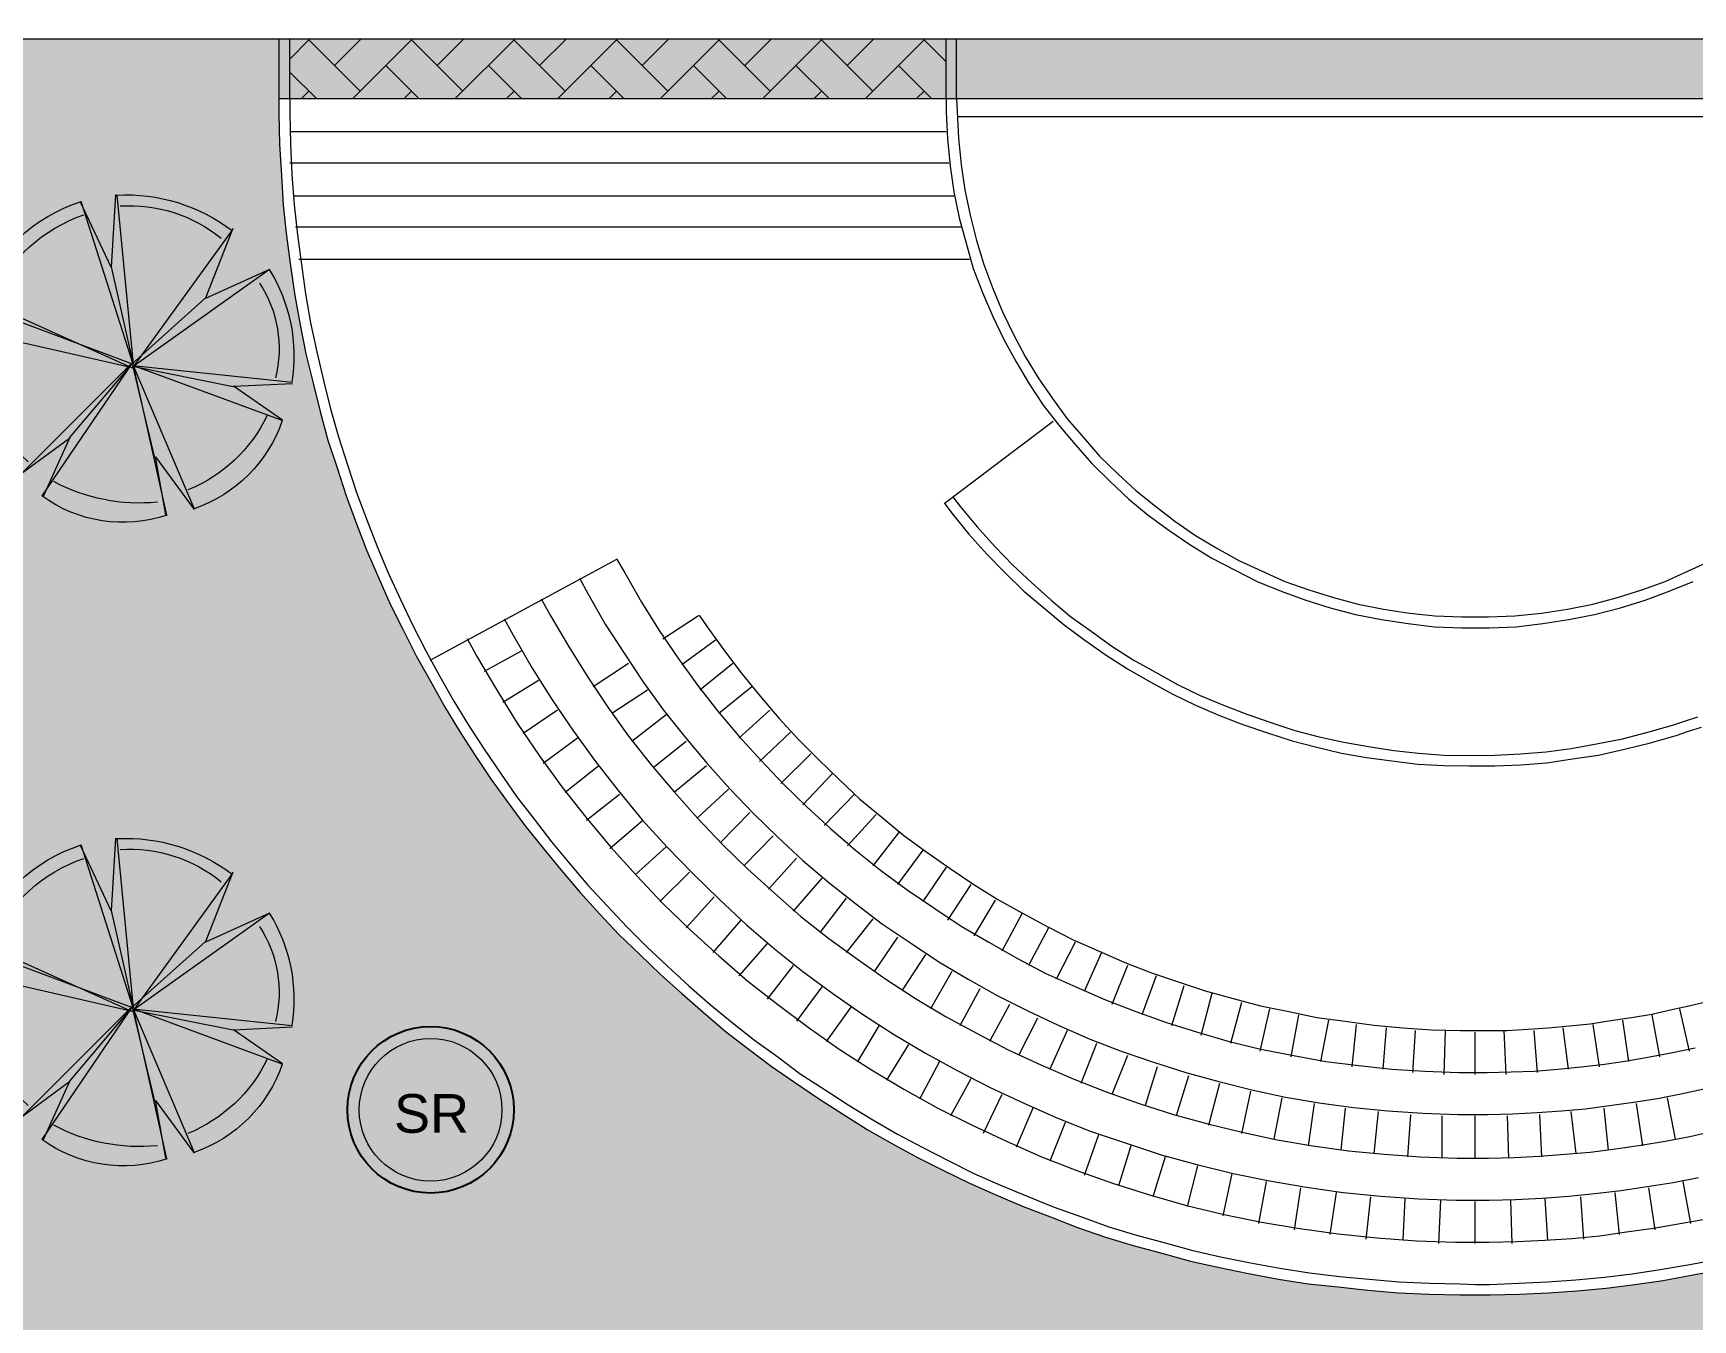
# Model space of a CAD drawing. Header units: inches. Extents: x 139 to 559, y -1 to 295.
# Drawn here: x 266.45 to 280.41, y 134.56 to 145.38 of the extents above; entities that cross this region are included whole.
import ezdxf
from ezdxf.enums import TextEntityAlignment as Align

# ---------------------------------------------------------------- set-up
doc = ezdxf.new("R2010")
doc.units = ezdxf.units.IN
doc.header["$MEASUREMENT"] = 0
for name, color, linetype, lineweight in [('A-FINISH', 1, 'Continuous', 5), ('ARSIR', 31, 'Continuous', 5), ('ARSIR BETON', 8, 'Continuous', 5), ('ATAP', 3, 'Continuous', 20), ('POHON', 98, 'Continuous', 5), ('RUMPUT', 93, 'Continuous', 0), ('SANITAIR', 15, 'Continuous', 9)]:
    doc.layers.add(name, color=color, linetype=linetype, lineweight=lineweight)
doc.layers.add('POLYLINE TPAK', color=4, linetype='Continuous', lineweight=20, plot=False)
doc.styles.get("Standard").update_dxf_attribs({"font": 'arial.ttf'})
pattern_1 = [(45, (37.0798, 226.14725), (4e-17, 0.4310523), [0.9144, -0.3048]), (135, (37.29532, 226.36278), (4e-17, 0.4310523), [0.9144, -0.3048])]
pattern_2 = [(86.66969, (37.0798, 226.14725), (-0.5066041, 0.569206), [0.142875, -0.934755]), (41.6697, (37.0798, 226.14725), (-0.5066045, 0.5692064), [0.142875, -0.619125]), (131.6697, (37.0798, 226.14725), (-0.5692064, -0.5066045), [0.142875, -0.619125])]

# ---------------------------------------------------------------- blocks, each defined once
blk = doc.blocks.new('NOT. SR')
for radius in [0.7, 0.6]:
    blk.add_circle((0, 0), radius)
blk.add_text('SR', height=0.3251).set_placement((0.008, -0.193), align=Align.CENTER)
blk = doc.blocks.new('D00088C')
for p, q in [((-0.0013, -0.0094), (-0.1437, 0.4512)), ((-0.1152, 0.2615), (-0.1398, 0.4513)), ((-0.2342, 0.4212), (-0.1152, 0.2615)), ((-0.2303, 0.4213), (-0.0013, -0.0094)), ((0.2305, 0.3971), (0.0063, 0.0027)), ((0.2266, 0.397), (0.1472, 0.2403)), ((0.0063, 0.0027), (0.303, 0.3553)), ((0.1472, 0.2403), (0.3033, 0.3575)), ((-0.1152, 0.2612), (-0.0014, -0.0054)), ((0.0023, 0.0066), (-0.4996, 0.0423)), ((-0.496, -0.0575), (0.0023, 0.0066)), ((-0.3618, -0.0303), (-0.4945, 0.0417)), ((0.3075, -0.0277), (0.0024, 0.0026)), ((0.4778, 0.0264), (0.0025, -0.0014)), ((0.4784, 0.0248), (0.3087, -0.0294)), ((-0.4961, -0.0535), (-0.3618, -0.0303)), ((-0.3629, -0.0277), (0.0026, -0.0053)), ((0.0026, -0.0053), (-0.2884, -0.4252)), ((-0.192, -0.4744), (0.0026, -0.0053)), ((-0.1451, -0.264), (0.0026, -0.0053)), ((0.1495, -0.2553), (-0.0014, -0.0054)), ((0.3099, -0.3943), (0.0064, -0.0013)), ((0.0064, -0.0013), (0.169, -0.4733)), ((0.3087, -0.0294), (0.4741, -0.089)), ((-0.1457, -0.2629), (-0.2885, -0.4212)), ((-0.1959, -0.4745), (-0.1457, -0.2629))]:
    blk.add_line(p, q)
at = {"flags": 128}
blk.add_lwpolyline([(0.1453, 0.2437), (0.0025, -0.0014), (0.4729, -0.0927, -0.179693), (0.3099, -0.3943), (0.1517, -0.2555), (0.1692, -0.4812)], format="xyb", dxfattribs=at)
for centre, radius, start, end in [((-0.0088, 0.063), 0.411, 54.3842, 109.1674), ((0.0045, -0.0301), 0.5088, 117.4863, 171.4484), ((-0.018, -0.1342), 0.5445, 67.363, 101.0798), ((-0.022, -0.0267), 0.4368, 115.9305, 169.2592), ((0.0516, 0.0107), 0.4265, 2.1127, 53.8887), ((-0.0182, -0.0451), 0.4539, 8.9188, 50.8384), ((-0.0137, -0.0277), 0.4832, 183.5353, 235.3544), ((0.0103, -0.0052), 0.475, 188.1449, 233.911), ((0.0637, -0.0721), 0.358, 309.7909, 357.1215), ((-0.0193, -0.0383), 0.4358, 249.3685, 292.0705), ((-0.013, 0.0189), 0.5247, 250.058, 290.2953)]:
    blk.add_arc(centre, radius, start, end)

msp = doc.modelspace()

# ---------------------------------------------------------------- hatches: boundary and pattern name
at = {"layer": 'ARSIR'}
h = msp.add_hatch(dxfattribs=at)
h.set_pattern_fill('AR-HBONE', color=256, scale=0.003, style=0)
h.set_pattern_definition(pattern_1)
edge = h.paths.add_edge_path()
edge.add_arc((191.2828, 190.0679), 15.2, 90, 180)
edge.add_line((176.0828, 190.0679), (176.0828, 133.2715))
edge.add_arc((191.2828, 133.2715), 15.2, 180, 214.23029)
edge.add_line((178.7157, 124.7212), (179.7078, 125.3962))
edge.add_arc((191.2827, 133.2715), 14, 180, 214.23027, ccw=False)
edge.add_line((177.2828, 133.2715), (177.2828, 190.0679))
edge.add_arc((191.2828, 190.0679), 14, 90, 180, ccw=False)
edge.add_line((191.2828, 204.0679), (270.5466, 204.0679))
edge.add_arc((270.5466, 204.9086), 0.8408, 270, 359.99697)
edge.add_line((271.3873, 204.9086), (191.2828, 205.2679))
h = msp.add_hatch(dxfattribs=at)
h.set_pattern_fill('AR-HBONE', color=256, scale=0.003, style=0)
h.set_pattern_definition(pattern_1)
h.paths.add_polyline_path([(274.1283, 145.3315), (268.6096, 145.3315), (268.6096, 144.8315), (274.1283, 144.8315)])
at = {"layer": 'ARSIR BETON'}
h = msp.add_hatch(dxfattribs=at)
h.set_pattern_fill('AR-HBONE', color=256, scale=0.004, style=0)
h.set_pattern_definition([(45, (37.0798, 226.14725), (6e-17, 0.5747364), [1.2192, -0.4064]), (135, (37.36716, 226.4346), (6e-17, 0.5747364), [1.2192, -0.4064])])
edge = h.paths.add_edge_path()
edge.add_arc((191.2828, 190.0679), 14, 90, 180)
edge.add_line((177.2828, 190.0679), (177.2828, 133.2715))
edge.add_arc((191.2827, 133.2715), 14, 179.99992, 263.11919)
edge.add_line((189.6055, 119.3724), (189.6055, 112.3227))
edge.add_line((189.6055, 112.3227), (189.7055, 112.3227))
edge.add_line((189.7055, 112.3227), (189.7055, 112.2227))
edge.add_line((189.7055, 112.2227), (201.7055, 112.2227))
edge.add_line((201.7055, 112.2227), (201.7055, 119.2715))
edge.add_line((201.7055, 119.2715), (380.22, 119.2715))
edge.add_arc((380.22, 133.2715), 14, 270, 360)
edge.add_line((394.22, 133.2715), (394.22, 186.8365))
edge.add_arc((380.07, 186.8365), 14.15, 0.00002, 89.99998)
edge.add_line((380.07, 200.9865), (288.3873, 200.9865))
edge.add_arc((288.3873, 203.9865), 3, 180, 270, ccw=False)
edge.add_line((285.3873, 203.9865), (285.3986, 204.9823))
edge.add_line((285.3986, 204.9823), (271.3873, 205.1475))
edge.add_line((271.3873, 205.1475), (271.3873, 204.9086))
edge.add_arc((270.5466, 204.9086), 0.8408, 270, 359.99999, ccw=False)
edge.add_line((270.5466, 204.0679), (191.2828, 204.0679))
edge = h.paths.add_edge_path()
edge.add_line((191.2672, 197.9562), (265.7566, 197.9585))
edge.add_arc((265.7568, 189.203), 8.7555, 41.343, 90.00169, ccw=False)
edge.add_line((272.3302, 194.9865), (332.5823, 194.9865))
edge.add_line((332.5823, 194.9865), (332.5823, 191.8715))
edge.add_line((332.5823, 191.8715), (340.1822, 191.8715))
edge.add_line((340.1822, 191.8715), (340.1822, 194.9865))
edge.add_line((340.1822, 194.9865), (380.07, 194.9865))
edge.add_arc((380.07, 186.8365), 8.15, 0, 90, ccw=False)
edge.add_line((388.22, 186.8365), (388.22, 163.1715))
edge.add_line((388.22, 163.1715), (388.22, 157.7117))
edge.add_line((388.22, 157.7117), (388.22, 133.2715))
edge.add_arc((380.22, 133.2715), 8, -90, 0, ccw=False)
edge.add_line((380.22, 125.2715), (191.2828, 125.2715))
edge.add_arc((191.185, 133.1732), 7.9023, 180.12317, 270.70845, ccw=False)
edge.add_line((183.2828, 133.1562), (183.2675, 189.9541))
edge.add_arc((191.2675, 189.9563), 8, 90.00169, 180.01541, ccw=False)
at = {"layer": 'RUMPUT'}
h = msp.add_hatch(dxfattribs=at)
h.set_pattern_fill('GRASS', color=256, scale=0.03, angle=356.66969, style=0)
h.set_pattern_definition(pattern_2)
edge = h.paths.add_edge_path()
edge.add_line((173.8596, 124.7087), (178.5195, 124.7087))
edge.add_line((178.5195, 124.7087), (178.577, 124.7478))
edge.add_arc((191.2745, 133.269), 15.2918, 179.99042, 213.86512, ccw=False)
edge.add_line((175.9828, 133.2715), (175.9828, 190.0679))
edge.add_arc((191.2827, 190.0679), 15.2999, 89.99903, 180.00016, ccw=False)
edge.add_line((191.283, 205.3679), (269.9053, 205.0253))
edge.add_line((269.9053, 205.0253), (167.2319, 206.0181))
edge.add_line((167.2319, 206.0181), (167.521, 198.8985))
edge.add_line((167.521, 198.8985), (170.7477, 161.1323))
edge.add_line((170.7477, 161.1323), (173.8596, 124.7087))
h = msp.add_hatch(dxfattribs=at)
h.set_pattern_fill('GRASS', color=256, scale=0.03, angle=356.66969, style=0)
h.set_pattern_definition(pattern_2)
h.paths.add_polyline_path([(284.185, 144.4992), (284.1822, 144.4607), (288.6128, 144.1071), (288.6032, 144.0035), (288.5816, 143.7583), (288.5544, 143.513), (288.5161, 143.2733), (288.4781, 143.0337), (288.4345, 142.794), (288.3799, 142.5596), (288.3255, 142.3255), (288.1946, 141.8677), (288.1238, 141.6389), (288.0423, 141.4156), (287.9604, 141.1978), (287.8734, 140.9742), (287.7807, 140.7617), (287.6825, 140.5495), (287.579, 140.337), (287.4755, 140.1298), (287.3613, 139.9229), (287.2467, 139.7212), (287.1268, 139.5198), (287.0018, 139.3237), (286.8708, 139.1328), (286.7346, 138.9422), (286.5984, 138.7569), (286.4569, 138.5772), (286.3096, 138.3974), (286.1626, 138.2177), (286.0048, 138.0487), (285.8466, 137.8798), (285.6888, 137.7111), (285.5199, 137.553), (285.3509, 137.3952), (285.182, 137.2426), (285.0022, 137.09), (284.8225, 136.9483), (284.6427, 136.8068), (284.4574, 136.665), (284.2668, 136.5344), (284.076, 136.4034), (283.8798, 136.2783), (283.6785, 136.1585), (283.4768, 136.0439), (283.2754, 135.9349), (283.0682, 135.8262), (282.8557, 135.728), (282.6432, 135.6301), (282.431, 135.5374), (282.2129, 135.4503), (281.9949, 135.3685), (281.7716, 135.2922), (281.5483, 135.2159), (281.3194, 135.1504), (281.0905, 135.0905), (280.862, 135.0306), (280.6276, 134.9818), (280.3934, 134.9379), (280.159, 134.8944), (279.9194, 134.8619), (279.6797, 134.8292), (279.4344, 134.8073), (279.1948, 134.7909), (278.9495, 134.7801), (278.7046, 134.7745), (278.5792, 134.7745), (278.4483, 134.7745), (278.187, 134.7801), (277.9309, 134.7909), (277.6749, 134.8128), (277.4241, 134.84), (277.1736, 134.8672), (276.9231, 134.9055), (276.6723, 134.9543), (276.4271, 135.0034), (276.1822, 135.0581), (275.9425, 135.1232), (275.7025, 135.1887), (275.4684, 135.2594), (275.2343, 135.3413), (275.0054, 135.4284), (274.7766, 135.5155), (274.5477, 135.6137), (274.3244, 135.7116), (274.1064, 135.8206), (273.8886, 135.9296), (273.6761, 136.0439), (273.4636, 136.1638), (273.2567, 136.2947), (273.055, 136.4254), (272.8533, 136.5616), (272.6572, 136.6978), (272.4611, 136.8448), (272.2705, 136.9918), (272.0852, 137.1499), (271.9054, 137.3078), (271.7257, 137.4659), (271.5515, 137.6348), (271.377, 137.8038), (271.2136, 137.978), (271.0502, 138.1577), (270.8921, 138.3431), (270.7395, 138.5281), (270.5872, 138.7189), (270.4455, 138.9095), (270.3037, 139.1056), (270.1675, 139.3073), (270.0368, 139.5142), (269.9115, 139.7212), (269.6718, 140.1462), (269.5628, 140.3642), (269.454, 140.582), (269.3558, 140.8056), (269.2579, 141.0289), (269.1705, 141.2577), (269.0834, 141.4919), (269.0071, 141.7263), (268.9308, 141.9604), (268.8657, 142.2001), (268.8057, 142.4397), (268.7458, 142.685), (268.6967, 142.9302), (268.6532, 143.1751), (268.6149, 143.4259), (268.5821, 143.6764), (268.555, 143.9324), (268.5386, 144.1885), (268.5222, 144.4445), (268.517, 144.7061), (268.517, 144.8315), (284.1961, 144.8315), (284.1905, 144.7225)])
edge = h.paths.add_edge_path()
edge.add_line((290.6873, 145.3315), (266.1873, 145.3315))
edge.add_line((266.1873, 145.3315), (266.1873, 134.2215))
edge.add_arc((263.4373, 134.2215), 2.75, 270, 360, ccw=False)
edge.add_line((263.4373, 131.4715), (230.5822, 131.4715))
edge.add_line((230.5822, 131.4715), (230.5822, 125.7715))
edge.add_arc((230.9822, 125.7715), 0.4, 180, 270)
edge.add_line((230.9822, 125.3715), (231.9822, 125.3715))
edge.add_arc((231.9822, 125.7715), 0.4, 270, 360)
edge.add_line((232.3822, 125.7715), (232.3822, 130.3715))
edge.add_line((232.3822, 130.3715), (262.5822, 130.3715))
edge.add_line((262.5822, 130.3715), (262.5822, 126.5716))
edge.add_line((262.5822, 126.5716), (296.4823, 126.5716))
edge.add_line((296.4823, 126.5716), (296.4823, 130.3681))
edge.add_line((296.4823, 130.3681), (332.4823, 130.3681))
edge.add_line((332.4823, 130.3681), (332.4823, 131.4715))
edge.add_line((332.4823, 131.4715), (293.4373, 131.4715))
edge.add_arc((293.4373, 134.2215), 2.75, 180, 270, ccw=False)
edge.add_line((290.6873, 134.2215), (290.6873, 145.3315))

# ---------------------------------------------------------------- linework, layer by layer
msp.add_circle((269.7935, 136.3294), 0.7)
at = {"layer": 'A-FINISH'}
for p, q in [((268.5216, 144.8315), (284.1961, 144.8315)), ((274.2229, 144.6815), (282.9355, 144.6815))]:
    msp.add_line(p, q, dxfattribs=at)
for points in [[(268.517, 144.8315), (268.517, 144.7061), (268.5222, 144.4445), (268.5386, 144.1885), (268.555, 143.9324), (268.5821, 143.6764), (268.6149, 143.4259), (268.6532, 143.1751), (268.6967, 142.9302), (268.7458, 142.685), (268.8057, 142.4397), (268.8657, 142.2001), (268.9308, 141.9604), (269.0071, 141.7263), (269.0834, 141.4919), (269.1705, 141.2577), (269.2579, 141.0289), (269.3558, 140.8056), (269.454, 140.582), (269.5628, 140.3642), (269.6718, 140.1462), (269.7916, 139.9337), (269.9115, 139.7212), (270.0368, 139.5142), (270.1675, 139.3073), (270.3037, 139.1056), (270.4455, 138.9095), (270.5872, 138.7189), (270.7395, 138.5281), (270.8921, 138.3431), (271.0502, 138.1577), (271.2136, 137.978), (271.377, 137.8038), (271.5515, 137.6348), (271.7257, 137.4659), (271.9054, 137.3078), (272.0852, 137.1499), (272.2705, 136.9918), (272.4611, 136.8448), (272.6572, 136.6978), (272.8533, 136.5616), (273.055, 136.4254), (273.2567, 136.2947), (273.4636, 136.1638), (273.6761, 136.0439), (273.8886, 135.9296), (274.1064, 135.8206), (274.3244, 135.7116), (274.5477, 135.6137), (274.7766, 135.5155), (275.0054, 135.4284), (275.2343, 135.3413), (275.4684, 135.2594), (275.7025, 135.1887), (275.9425, 135.1232), (276.1822, 135.0581), (276.4271, 135.0034), (276.6723, 134.9543), (276.9231, 134.9055), (277.1736, 134.8672), (277.4241, 134.84), (277.6749, 134.8128), (277.9309, 134.7909), (278.187, 134.7801), (278.4483, 134.7745), (278.5792, 134.7745)], [(268.6096, 144.8315), (268.6096, 144.7061), (268.6149, 144.4501), (268.626, 144.194), (268.6476, 143.938), (268.6748, 143.6875), (268.7075, 143.4367), (268.7403, 143.1915), (268.7838, 142.9466), (268.8382, 142.7013), (268.8928, 142.4617), (268.9528, 142.222), (269.0182, 141.9876), (269.0945, 141.7535), (269.1705, 141.519), (269.2579, 141.2902), (269.345, 141.0669), (269.4377, 140.8436), (269.5411, 140.6203), (269.6446, 140.4022), (269.7536, 140.1897), (269.8679, 139.9772), (269.9877, 139.765), (270.1131, 139.5634), (270.2438, 139.3617), (270.38, 139.1603), (270.5162, 138.9642), (270.6635, 138.7733), (270.8105, 138.5827), (270.9631, 138.3974), (271.1157, 138.2177), (271.2791, 138.0435), (271.4425, 137.869), (271.6114, 137.7), (271.7856, 137.5366), (271.9654, 137.3732), (272.1451, 137.2154), (272.3304, 137.0628), (272.5157, 136.9155), (272.7119, 136.7741), (272.9024, 136.6323), (273.1041, 136.5017), (273.3055, 136.3707), (273.5127, 136.2456), (273.7197, 136.1258), (273.9322, 136.0112), (274.1446, 135.9025), (274.3624, 135.7934), (274.586, 135.6952), (274.8093, 135.6026), (275.0382, 135.5102), (275.2667, 135.4284), (275.4956, 135.3465), (275.73, 135.2758), (275.9697, 135.2103), (276.2038, 135.1452), (276.449, 135.0905), (276.6887, 135.0417), (276.9339, 134.9978), (277.1844, 134.9598), (277.4352, 134.9271), (277.6857, 134.9055), (277.9362, 134.8835), (278.1922, 134.8727), (278.4483, 134.8672), (278.5792, 134.8619)], [(274.1283, 144.8315), (274.1283, 144.7169), (274.1391, 144.4936), (274.161, 144.2648), (274.1938, 144.047), (274.2373, 143.829), (274.2972, 143.6165), (274.3571, 143.404), (274.4334, 143.2026), (274.5205, 143.0009), (274.6132, 142.8048), (274.7167, 142.6195), (274.8257, 142.4345), (274.9455, 142.2544), (275.0762, 142.0858), (275.2124, 141.9224), (275.3541, 141.7643), (275.5064, 141.6117), (275.6645, 141.4647), (275.8279, 141.3285), (276.0024, 141.2031), (276.1766, 141.0832), (276.3619, 140.969), (276.5525, 140.8707), (276.7434, 140.7728), (276.9447, 140.691), (277.1517, 140.6147), (277.3589, 140.5495), (277.5714, 140.4949), (277.7892, 140.4513), (278.0125, 140.4186), (278.2361, 140.3914), (278.4646, 140.3806), (278.5792, 140.3806), (278.6935, 140.3806), (278.9224, 140.3914), (279.1457, 140.4186), (279.3637, 140.4513), (279.5815, 140.4949), (279.7995, 140.5495), (280.0065, 140.6147), (280.2081, 140.691), (280.4095, 140.7728)], [(274.2154, 144.8315), (274.2209, 144.7225), (274.2317, 144.4992), (274.2537, 144.2759), (274.2861, 144.0634), (274.3297, 143.8509), (274.3843, 143.6384), (274.4442, 143.4367), (274.5205, 143.235), (274.6021, 143.0389), (274.6947, 142.8484), (274.7929, 142.663), (274.902, 142.4833), (275.0218, 142.3091), (275.1469, 142.1401), (275.2831, 141.9823), (275.4193, 141.8242), (275.5719, 141.6772), (275.7245, 141.5354), (275.8878, 141.4048), (276.0512, 141.2794), (276.2257, 141.1595), (276.4055, 141.0505), (276.5908, 140.947), (276.7814, 140.8599), (276.9775, 140.7728), (277.1792, 140.7018), (277.3861, 140.6366), (277.593, 140.582), (277.8055, 140.5384), (278.0236, 140.5057), (278.2413, 140.4841), (278.4646, 140.4732), (278.5792, 140.4732), (278.6882, 140.4732), (278.9116, 140.4841), (279.1349, 140.5057), (279.3529, 140.5384), (279.5651, 140.582), (279.7723, 140.6366), (279.9793, 140.7018), (280.1754, 140.7728), (280.3715, 140.8599), (280.5621, 140.947)], [(268.6096, 144.5536), (274.1283, 144.5536)], [(268.6096, 144.292), (274.1499, 144.292)], [(268.6368, 144.0143), (274.1938, 144.0143)], [(268.6584, 143.7527), (274.2589, 143.7527)], [(268.6859, 143.4803), (274.3244, 143.4803)], [(274.1119, 141.4264), (275.0271, 142.1185)], [(274.1119, 141.4319), (274.1774, 141.3448), (274.3188, 141.1703), (274.4714, 141.0017), (274.624, 140.8436), (274.7821, 140.691), (274.9508, 140.5495), (275.1197, 140.4078), (275.2942, 140.2771), (275.474, 140.1517), (275.6537, 140.0371), (275.8443, 139.9284), (276.0349, 139.825), (276.2257, 139.7323), (276.4271, 139.6449), (276.6232, 139.5689), (276.8305, 139.4979), (277.0374, 139.4327), (277.2443, 139.378), (277.4516, 139.3289), (277.6638, 139.2909), (277.8763, 139.2638), (278.0943, 139.2366), (278.3124, 139.2255), (278.5246, 139.2202), (278.7426, 139.2202), (278.9607, 139.231), (279.1784, 139.2474), (279.3965, 139.2801), (279.6142, 139.3126), (279.8323, 139.3617), (280.05, 139.4163), (280.2681, 139.4763), (280.3715, 139.5142), (280.4805, 139.547)], [(274.1826, 141.4863), (274.2481, 141.3992), (274.3899, 141.2303), (274.5369, 141.0669), (274.6895, 140.909), (274.8473, 140.7617), (275.0107, 140.6147), (275.1744, 140.4785), (275.3486, 140.3534), (275.5228, 140.228), (275.7025, 140.1134), (275.8878, 140.01), (276.0732, 139.9065), (276.2637, 139.8138), (276.4598, 139.7323), (276.656, 139.656), (276.8577, 139.585), (277.0593, 139.5198), (277.2663, 139.4651), (277.4732, 139.4216), (277.6801, 139.3836), (277.8926, 139.3509), (278.0999, 139.3289), (278.3124, 139.3126), (278.5301, 139.3073), (278.7426, 139.3126), (278.9551, 139.3237), (279.1728, 139.34), (279.3853, 139.3672), (279.5978, 139.4052), (279.8159, 139.4488), (280.0284, 139.5034), (280.2353, 139.5634), (280.3443, 139.6013), (280.4478, 139.6341)], [(271.3554, 140.9578), (269.7864, 140.1082)], [(271.3554, 140.9634), (271.4261, 140.8436)], [(271.4261, 140.8436), (271.5679, 140.5983)], [(271.0446, 140.8), (271.1157, 140.6694), (271.2627, 140.4133), (271.4205, 140.1681), (271.5839, 139.9229), (271.7529, 139.6887), (271.9326, 139.4651), (272.1179, 139.2418), (272.3085, 139.0293), (272.5102, 138.8168), (272.7119, 138.6207), (272.9244, 138.4246), (273.1421, 138.2396), (273.3654, 138.0651), (273.5943, 137.8909), (273.8287, 137.7328), (274.0684, 137.5749), (274.3136, 137.4276), (274.5585, 137.2914), (274.8146, 137.1608), (275.0706, 137.0409), (275.3322, 136.9266), (275.5991, 136.8232), (275.8715, 136.7305), (276.1439, 136.6431), (276.4219, 136.5668), (276.6995, 136.4961), (276.983, 136.4362), (277.2663, 136.3871), (277.5551, 136.3491), (277.8438, 136.3219), (278.1379, 136.3), (278.4322, 136.2892), (278.5792, 136.2892)], [(271.0446, 140.8), (271.1157, 140.6694), (271.2627, 140.4133), (271.4205, 140.1681), (271.5839, 139.9229), (271.7529, 139.6887), (271.9326, 139.4651), (272.1179, 139.2418), (272.3085, 139.0293), (272.5102, 138.8168), (272.7119, 138.6207), (272.9244, 138.4246), (273.1421, 138.2396), (273.3654, 138.0651), (273.5943, 137.8909), (273.8287, 137.7328), (274.0684, 137.5749), (274.3136, 137.4276), (274.5585, 137.2914), (274.8146, 137.1608), (275.0706, 137.0409), (275.3322, 136.9266), (275.5991, 136.8232), (275.8715, 136.7305), (276.1439, 136.6431), (276.4219, 136.5668), (276.6995, 136.4961), (276.983, 136.4362), (277.2663, 136.3871), (277.5551, 136.3491), (277.8438, 136.3219), (278.1379, 136.3), (278.4322, 136.2892), (278.5792, 136.2892)], [(270.7234, 140.6255), (270.7994, 140.4893)], [(271.5679, 140.5983), (271.7149, 140.3587)], [(270.4127, 140.4569), (270.489, 140.3207), (270.6472, 140.0427), (270.8158, 139.7758), (270.9955, 139.5142), (271.1809, 139.2582), (271.3717, 139.013), (271.5731, 138.768), (271.78, 138.5392), (271.9981, 138.3159), (272.2214, 138.0978), (272.4503, 137.8853), (272.6847, 137.6836), (272.9244, 137.4931), (273.1748, 137.3078), (273.4253, 137.1336), (273.6869, 136.9646), (273.9538, 136.8068), (274.2209, 136.6595), (274.4986, 136.518), (274.7766, 136.3871), (275.0598, 136.262), (275.3486, 136.1474), (275.6426, 136.0495), (275.9369, 135.9513), (276.2365, 135.8697), (276.5417, 135.7934), (276.8468, 135.7335), (277.1572, 135.6789), (277.4676, 135.6353), (277.7839, 135.6026), (278.0999, 135.5809), (278.4158, 135.5701), (278.5792, 135.5701)], [(270.7994, 140.4893), (270.952, 140.228)], [(272.0472, 140.4841), (271.7476, 140.2879)], [(272.0525, 140.4893), (272.1179, 140.3914), (272.2649, 140.1897), (272.4123, 139.9936), (272.5645, 139.8086), (272.7227, 139.6233), (272.8861, 139.4435), (273.055, 139.2746), (273.2292, 139.1056), (273.4037, 138.9422), (273.589, 138.7897), (273.774, 138.6371), (273.9649, 138.4956), (274.161, 138.3594), (274.3624, 138.2232), (274.5641, 138.0978), (274.771, 137.9835), (274.9835, 137.869), (275.196, 137.7599), (275.4141, 137.662), (275.6318, 137.5694), (275.8551, 137.4823), (276.0787, 137.406), (276.3073, 137.3297), (276.5417, 137.2642), (276.7706, 137.2043), (277.0102, 137.1552), (277.2443, 137.1064), (277.484, 137.0737), (277.724, 137.0409), (277.9689, 137.0193), (278.2086, 137.0029), (278.4538, 136.9974), (278.5792, 136.9974)], [(272.0525, 140.4893), (272.1179, 140.3914), (272.2649, 140.1897), (272.4123, 139.9936), (272.5645, 139.8086), (272.7227, 139.6233), (272.8861, 139.4435), (273.055, 139.2746), (273.2292, 139.1056), (273.4037, 138.9422), (273.589, 138.7897), (273.774, 138.6371), (273.9649, 138.4956), (274.161, 138.3594), (274.3624, 138.2232), (274.5641, 138.0978), (274.771, 137.9835), (274.9835, 137.869), (275.196, 137.7599), (275.4141, 137.662), (275.6318, 137.5694), (275.8551, 137.4823), (276.0787, 137.406), (276.3073, 137.3297), (276.5417, 137.2642), (276.7706, 137.2043), (277.0102, 137.1552), (277.2443, 137.1064), (277.484, 137.0737), (277.724, 137.0409), (277.9689, 137.0193), (278.2086, 137.0029), (278.4538, 136.9974), (278.5792, 136.9974)], [(270.1023, 140.2932), (270.1786, 140.1462), (270.3473, 139.8629), (270.5218, 139.5797)], [(271.7149, 140.3587), (271.8727, 140.1298)], [(272.1887, 140.2771), (271.9054, 140.0699)], [(270.5545, 140.1845), (270.2438, 140.0155)], [(270.952, 140.228), (271.1157, 139.9664), (271.2843, 139.7159)], [(271.8727, 140.1298), (272.0364, 139.9009)], [(271.4588, 140.081), (271.1592, 139.8849)], [(272.336, 140.081), (272.058, 139.8574)], [(270.7015, 139.9392), (270.4019, 139.7539)], [(271.6167, 139.8574), (271.3171, 139.6613)], [(272.0364, 139.9009), (272.205, 139.6832), (272.3848, 139.4707)], [(272.4938, 139.8849), (272.2161, 139.6613)], [(271.2843, 139.7159), (271.4588, 139.4707)], [(270.5218, 139.5797), (270.7071, 139.3073)], [(270.8596, 139.6887), (270.5709, 139.4926)], [(271.7748, 139.6505), (271.486, 139.4271)], [(272.6464, 139.6887), (272.3848, 139.4543)], [(271.0283, 139.4543), (270.7395, 139.2418)], [(271.4588, 139.4707), (271.6494, 139.231)], [(271.9437, 139.4271), (271.6658, 139.2038)], [(272.3848, 139.4707), (272.5701, 139.269)], [(272.8209, 139.5034), (272.5593, 139.2582)], [(270.7071, 139.3073), (270.8976, 139.0457)], [(272.9895, 139.3237), (272.739, 139.0729)], [(271.208, 139.2202), (270.9248, 138.9966)], [(271.6494, 139.231), (271.8403, 139.0022)], [(272.1124, 139.2202), (271.8403, 138.9966)], [(272.5701, 139.269), (272.7607, 139.0676)], [(273.1693, 139.1547), (272.9244, 138.8931)], [(270.8976, 139.0457), (271.0993, 138.7897)], [(271.8403, 139.0022), (272.0416, 138.7789)], [(272.2977, 139.0241), (272.0364, 138.7844)], [(272.7607, 139.0676), (272.9568, 138.8768)], [(271.3825, 138.9805), (271.1046, 138.7625)], [(272.9568, 138.8768), (273.1585, 138.6918)], [(273.3546, 138.9805), (273.1041, 138.7189)], [(271.0993, 138.7897), (271.3063, 138.5392)], [(271.5787, 138.7625), (271.3007, 138.5228)], [(272.0416, 138.7789), (272.2486, 138.5608), (272.4611, 138.3539)], [(272.4774, 138.828), (272.2325, 138.5772)], [(273.5399, 138.8116), (273.3002, 138.55)], [(272.6736, 138.6318), (272.4286, 138.381)], [(273.1585, 138.6918), (273.3654, 138.512)], [(273.736, 138.6698), (273.5127, 138.381)], [(271.3063, 138.5392), (271.524, 138.2995), (271.7476, 138.0651), (271.9762, 137.8418), (272.2161, 137.6237), (272.4611, 137.4115)], [(271.7748, 138.5392), (271.5132, 138.3048)], [(272.8697, 138.4465), (272.6356, 138.1849)], [(273.3654, 138.512), (273.5779, 138.3431)], [(273.9322, 138.512), (273.7197, 138.2232)], [(271.9709, 138.3267), (271.7201, 138.0815)], [(272.4611, 138.3539), (272.6847, 138.1522)], [(273.5779, 138.3431), (273.8015, 138.1797)], [(274.1283, 138.3702), (273.9322, 138.0815)], [(273.0822, 138.2776), (272.8425, 137.9999)], [(273.8015, 138.1797), (274.0248, 138.0271)], [(274.3352, 138.2232), (274.1391, 137.9236)], [(272.1778, 138.1198), (271.9437, 137.8582)], [(272.6847, 138.1522), (272.908, 137.9561), (273.1421, 137.7711), (273.3818, 137.5966)], [(273.2891, 138.1086), (273.0658, 137.8199)], [(274.0248, 138.0271), (274.2537, 137.8745), (274.4878, 137.7383)], [(274.5421, 138.0923), (274.3624, 137.7927)], [(272.4012, 137.9236), (272.167, 137.6512)], [(273.5127, 137.9344), (273.2891, 137.6512)], [(274.7658, 137.978), (274.5968, 137.662)], [(273.7197, 137.7819), (273.5235, 137.4931)], [(274.4878, 137.7383), (274.7275, 137.6021), (274.9671, 137.4767), (275.2179, 137.3624)], [(274.9891, 137.8582), (274.8201, 137.5422)], [(275.2124, 137.7383), (275.0542, 137.4276)], [(272.6248, 137.7275), (272.3848, 137.4551)], [(273.3818, 137.5966), (273.6214, 137.4276)], [(273.9538, 137.6348), (273.7577, 137.3353)], [(275.4357, 137.6512), (275.2887, 137.3241)], [(272.8425, 137.5422), (272.6248, 137.259)], [(274.1774, 137.4931), (273.9976, 137.1771)], [(275.6537, 137.5422), (275.5228, 137.2154)], [(272.4611, 137.4115), (272.7119, 137.2154), (272.9679, 137.0245)], [(273.0822, 137.3624), (272.8697, 137.0737)], [(273.6214, 137.4276), (273.8722, 137.2642)], [(274.4115, 137.3461), (274.2426, 137.0354)], [(275.2179, 137.3624), (275.4684, 137.2534)], [(275.8934, 137.4551), (275.7736, 137.128)], [(276.1275, 137.3732), (276.024, 137.0354)], [(273.3274, 137.1935), (273.1205, 136.9047)], [(273.8722, 137.2642), (274.1283, 137.1116)], [(274.662, 137.2154), (274.4933, 136.9047)], [(275.4684, 137.2534), (275.7245, 137.1552)], [(276.3619, 137.3078), (276.2693, 136.9538)], [(276.6124, 137.2315), (276.5198, 136.8883)], [(278.5792, 136.9974), (278.6663, 136.9974), (278.8461, 136.9974), (279.0206, 137.0082), (279.1948, 137.0193), (279.369, 137.0354), (279.5435, 137.0517), (279.7177, 137.0792), (279.8922, 137.1064), (280.0611, 137.1336), (280.2298, 137.1716), (280.3987, 137.2099), (280.5621, 137.2479)], [(278.5792, 136.9974), (278.6663, 136.9974), (278.8461, 136.9974), (279.0206, 137.0082), (279.1948, 137.0193), (279.369, 137.0354), (279.5435, 137.0517), (279.7177, 137.0792), (279.8922, 137.1064), (280.0611, 137.1336), (280.2298, 137.1716), (280.3987, 137.2099), (280.5621, 137.2479)], [(274.1283, 137.1116), (274.3899, 136.9702)], [(274.8964, 137.1008), (274.7383, 136.7849)], [(275.7245, 137.1552), (275.9805, 137.0628), (276.2421, 136.981), (276.509, 136.9047), (276.7758, 136.8392)], [(276.8468, 137.1771), (276.765, 136.8232)], [(277.0918, 137.128), (277.0266, 136.7741)], [(277.3426, 137.0845), (277.2771, 136.7358)], [(277.5767, 137.0465), (277.5387, 136.6922)], [(279.5651, 137.0465), (279.6198, 136.6922)], [(279.8159, 137.0845), (279.865, 136.7358)], [(280.0611, 137.128), (280.1263, 136.7741)], [(280.2952, 137.1771), (280.3771, 136.8232)], [(272.9679, 137.0245), (273.2292, 136.8392)], [(273.5615, 137.0354), (273.3818, 136.7358)], [(274.3899, 136.9702), (274.6512, 136.834)], [(275.1469, 136.9974), (274.9999, 136.6706)], [(277.8275, 137.0193), (277.8, 136.6706)], [(278.0724, 136.9974), (278.0508, 136.6431)], [(278.3232, 136.9974), (278.3124, 136.627)], [(278.5737, 136.981), (278.5737, 136.627)], [(278.5737, 136.981), (278.5737, 136.627)], [(278.8189, 136.9974), (278.8353, 136.627)], [(279.0694, 136.9974), (279.0969, 136.6431)], [(279.3146, 137.0193), (279.3582, 136.6706)], [(273.2292, 136.8392), (273.5016, 136.665)], [(273.8123, 136.8775), (273.627, 136.5779)], [(274.6512, 136.834), (274.9236, 136.7086)], [(275.3921, 136.8883), (275.2615, 136.5508)], [(275.6537, 136.7849), (275.5228, 136.4581)], [(276.7758, 136.8392), (277.0482, 136.7849), (277.3206, 136.7358), (277.5986, 136.703), (277.8763, 136.6706), (278.1542, 136.6542), (278.4375, 136.6431), (278.5792, 136.6431)], [(279.8539, 136.7413), (280.0447, 136.7741)], [(280.0447, 136.7741), (280.2353, 136.8121)], [(280.2353, 136.8121), (280.4259, 136.8504)], [(273.5016, 136.665), (273.774, 136.5017)], [(274.0736, 136.7358), (273.905, 136.4198)], [(274.9236, 136.7086), (275.196, 136.5887)], [(275.9042, 136.6922), (275.8007, 136.3654)], [(278.5792, 136.6431), (278.6771, 136.6431)], [(278.6771, 136.6431), (278.8788, 136.6487)], [(278.8788, 136.6487), (279.0749, 136.6542)], [(279.0749, 136.6542), (279.2711, 136.6706), (279.4672, 136.6922)], [(279.4672, 136.6922), (279.6633, 136.7141)], [(279.6633, 136.7141), (279.8539, 136.7413)], [(273.774, 136.5017), (274.0576, 136.3435)], [(274.3352, 136.5887), (274.1663, 136.2783)], [(275.196, 136.5887), (275.474, 136.4797)], [(275.474, 136.4797), (275.7516, 136.3818)], [(276.1658, 136.6159), (276.0623, 136.2783)], [(276.4271, 136.5508), (276.3348, 136.1965)], [(276.6887, 136.4853), (276.6124, 136.131)], [(278.5792, 136.2892), (278.6827, 136.2892), (278.8896, 136.2947), (279.0969, 136.3055), (279.3038, 136.3219), (279.5052, 136.3383), (279.7069, 136.3654), (279.9085, 136.3926), (280.1099, 136.4254), (280.306, 136.4634), (280.5022, 136.5069)], [(278.5792, 136.2892), (278.6827, 136.2892), (278.8896, 136.2947), (279.0969, 136.3055), (279.3038, 136.3219), (279.5052, 136.3383), (279.7069, 136.3654), (279.9085, 136.3926), (280.1099, 136.4254), (280.306, 136.4634), (280.5022, 136.5069)], [(274.0576, 136.3435), (274.3408, 136.2021), (274.6348, 136.0659)], [(274.5968, 136.4581), (274.4387, 136.131)], [(274.8581, 136.3435), (274.7167, 136.0167)], [(275.7516, 136.3818), (276.0404, 136.2892), (276.3292, 136.2129), (276.618, 136.1421), (276.912, 136.0767), (277.2116, 136.0276)], [(276.9503, 136.4309), (276.8848, 136.0822)], [(277.2227, 136.3818), (277.1736, 136.0276)], [(277.484, 136.3435), (277.446, 135.9896)], [(279.6578, 136.3435), (279.696, 135.9896)], [(279.9302, 136.3818), (279.9848, 136.0276)], [(280.1918, 136.4309), (280.2572, 136.0822)], [(275.1305, 136.2237), (274.9999, 135.8969)], [(277.762, 136.3163), (277.724, 135.9624)], [(278.0344, 136.2892), (278.0072, 135.9349)], [(278.296, 136.2783), (278.296, 135.9241)], [(278.5737, 136.2783), (278.5737, 135.9241)], [(278.5737, 136.2783), (278.5737, 135.9241)], [(278.8461, 136.2783), (278.8569, 135.9241)], [(279.1185, 136.2892), (279.1349, 135.9349)], [(279.3801, 136.3163), (279.4236, 135.9624)], [(274.6348, 136.0659), (274.9291, 135.9349)], [(275.4085, 136.1202), (275.2887, 135.7771)], [(279.5435, 135.9732), (279.756, 136.0004), (279.9685, 136.0331), (280.1754, 136.0659)], [(280.1754, 136.0659), (280.3823, 136.1038)], [(280.3823, 136.1038), (280.5896, 136.153)], [(274.9291, 135.9349), (275.2287, 135.8206)], [(275.6809, 136.0276), (275.5774, 135.69)], [(275.9697, 135.9349), (275.8662, 135.5973)], [(277.2116, 136.0276), (277.5115, 135.984), (277.8111, 135.9568)], [(277.8111, 135.9568), (278.1162, 135.9349)], [(278.1162, 135.9349), (278.4266, 135.9241)], [(278.4266, 135.9241), (278.5792, 135.9241)], [(278.5792, 135.9241), (278.6882, 135.9241)], [(278.6882, 135.9241), (278.906, 135.9296)], [(278.906, 135.9296), (279.1185, 135.9405)], [(279.1185, 135.9405), (279.331, 135.9568)], [(279.331, 135.9568), (279.5435, 135.9732)], [(275.2287, 135.8206), (275.5283, 135.7116)], [(276.2421, 135.8586), (276.155, 135.5155)], [(276.5309, 135.7934), (276.4546, 135.4392)], [(275.5283, 135.7116), (275.8387, 135.6137)], [(276.8194, 135.728), (276.7542, 135.374)], [(277.1081, 135.6736), (277.0538, 135.3193)], [(278.5792, 135.5701), (278.6935, 135.5701), (278.9168, 135.5754), (279.1404, 135.5862), (279.3637, 135.6026), (279.5815, 135.6245), (279.8051, 135.6517), (280.0228, 135.6844), (280.2409, 135.7172), (280.4534, 135.7607)], [(280.0336, 135.6736), (280.0883, 135.3193)], [(280.3224, 135.728), (280.3879, 135.374)], [(275.8387, 135.6137), (276.1494, 135.5263)], [(276.1494, 135.5263), (276.4654, 135.4503)], [(277.4077, 135.6353), (277.3534, 135.2814)], [(277.6965, 135.5973), (277.6585, 135.2431)], [(277.9853, 135.5809), (277.9689, 135.2322)], [(278.2849, 135.5701), (278.2685, 135.2051)], [(278.5737, 135.559), (278.5737, 135.2051)], [(278.5737, 135.559), (278.5737, 135.2051)], [(278.8733, 135.5701), (278.8844, 135.2051)], [(279.162, 135.5809), (279.184, 135.2322)], [(279.4616, 135.5973), (279.4891, 135.2431)], [(279.7504, 135.6353), (279.7887, 135.2814)], [(276.4654, 135.4503), (276.7814, 135.3848)], [(276.7814, 135.3848), (277.1029, 135.3302), (277.4241, 135.2866)], [(280.0775, 135.3357), (280.3008, 135.374), (280.5241, 135.412)], [(277.4241, 135.2866), (277.7512, 135.2542)], [(277.7512, 135.2542), (278.0835, 135.2267)], [(278.0835, 135.2267), (278.4103, 135.2159)], [(278.9279, 135.2214), (279.162, 135.2322), (279.3909, 135.2486)], [(279.3909, 135.2486), (279.625, 135.2702)], [(279.625, 135.2702), (279.8486, 135.303)], [(279.8486, 135.303), (280.0775, 135.3357)], [(278.4103, 135.2159), (278.5792, 135.2159)], [(278.5792, 135.2159), (278.6935, 135.2159)], [(278.6935, 135.2159), (278.9279, 135.2214)], [(278.5792, 134.8619), (278.6991, 134.8619), (278.9443, 134.8727), (279.184, 134.8835), (279.4236, 134.8999), (279.6633, 134.9218), (279.8974, 134.949), (280.1318, 134.987), (280.366, 135.0253), (280.5948, 135.0689)], [(278.5792, 134.7745), (278.7046, 134.7745), (278.9495, 134.7801), (279.1948, 134.7909), (279.4344, 134.8073), (279.6797, 134.8292), (279.9194, 134.8619), (280.159, 134.8944), (280.3934, 134.9379), (280.6276, 134.9818)]]:
    msp.add_lwpolyline(points, dxfattribs=at)
at = {"layer": 'ATAP'}
msp.add_lwpolyline([(265.4373, 178.0115), (291.4373, 178.0115), (291.4373, 173.2715), (294.3373, 173.2715), (294.3373, 150.0715), (291.4373, 150.0715), (291.4373, 145.3315), (265.6873, 145.3315), (265.6873, 149.6215), (262.8873, 149.6215), (262.8873, 173.7315), (265.4373, 173.7315), (265.4373, 178.0115)], dxfattribs=at)
at = {"layer": 'POLYLINE TPAK'}
for points in [[(268.5216, 144.8315), (268.5216, 145.3315)], [(268.6096, 144.8315), (268.6096, 145.3315)], [(274.1283, 144.8315), (274.1283, 145.3315)], [(274.2163, 144.8315), (274.2163, 145.3315)]]:
    msp.add_lwpolyline(points, dxfattribs=at)

# ---------------------------------------------------------------- block references
at = {"layer": 'POHON', "xscale": -2.812499999999324, "yscale": 2.812499999999318, "zscale": 8.4375, "rotation": 163.0458035345949}
for p in [(267.2826, 142.5868), (267.2826, 137.1759)]:
    msp.add_blockref('D00088C', p, dxfattribs=at)
at = {"layer": 'SANITAIR'}
msp.add_blockref('NOT. SR', (269.7935, 136.3294), dxfattribs=at)

doc.saveas('drawing.dxf')
